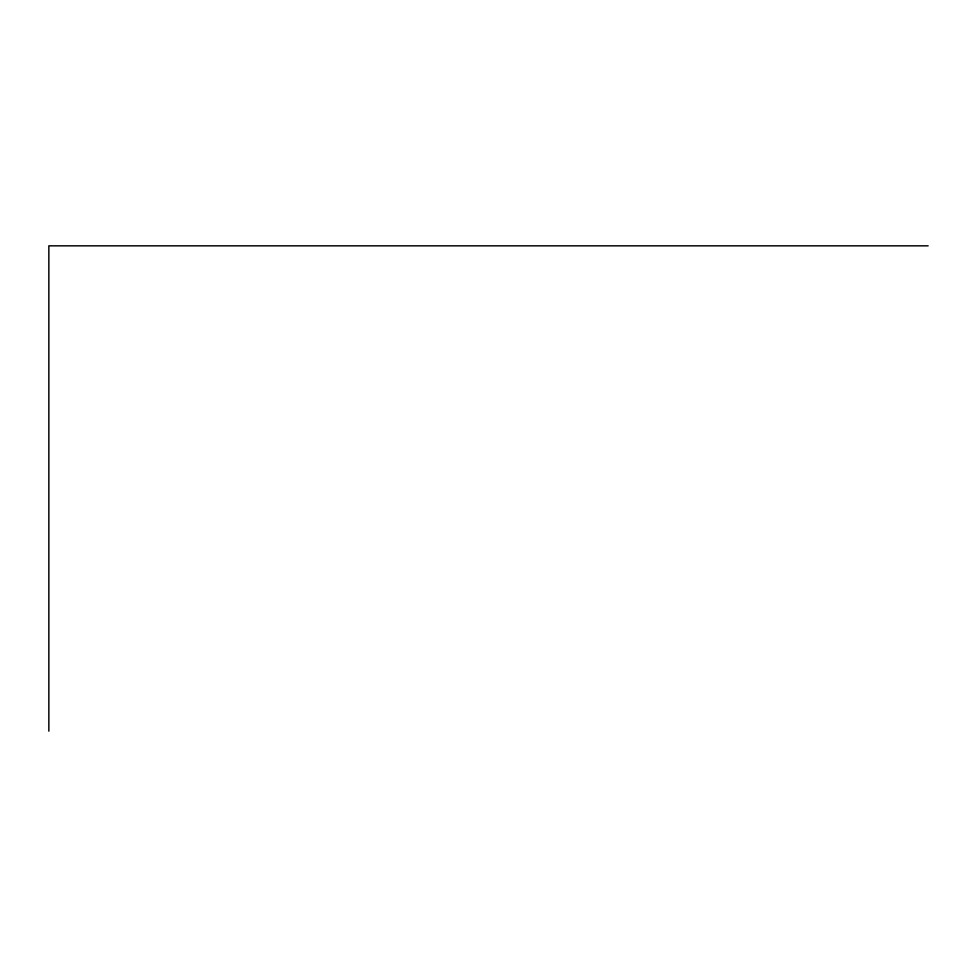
<?xml version="1.0" encoding="UTF-8"?>
<svg xmlns="http://www.w3.org/2000/svg" width="977" height="977" viewBox="0 0 977 977"><rect width="100%" height="100%" fill="white"/><g stroke="black" fill="none" stroke-linecap="round" stroke-linejoin="round"><path stroke-width="1.47" d="M928.15 245.838L48.85 245.838L48.85 731.162"/></g></svg>
